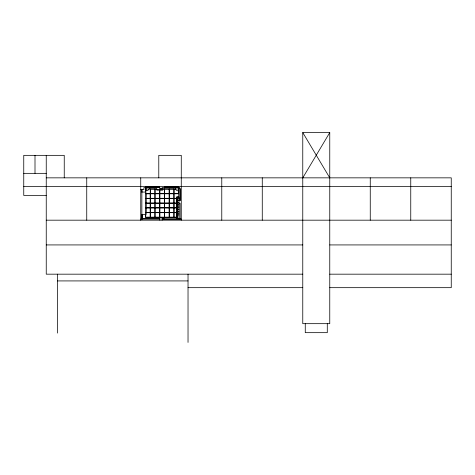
<?xml version="1.0" encoding="UTF-8"?>
<svg xmlns="http://www.w3.org/2000/svg" width="475" height="475" viewBox="0 0 475 475"><rect width="100%" height="100%" fill="white"/><g stroke="black" fill="none" stroke-linecap="round" stroke-linejoin="round"><path stroke-width="0.71" d="M178.683 193.592L178.76 188.955L162.711 188.955L162.711 189.857L156.863 189.857L156.863 188.955L145.528 188.955L145.528 192.06M176.961 204.583L176.736 204.256L178.986 204.197M302.765 177.846L329.763 132.578L302.765 132.578L302.765 323.671L329.763 323.671L329.763 132.578M176.938 206.192L178.986 205.996M178.986 213.109L176.736 213.263M178.986 214.908L176.961 215.009M23.75 173.345L46.247 173.345M46.247 177.846L451.25 177.846L451.25 287.672L329.763 287.672M23.75 186.438L181.278 186.438M451.25 186.432L181.278 186.39M145.801 186.687L149.512 186.687M174.937 186.687L178.648 186.687M150.634 186.788L159.184 186.835M164.576 186.788L173.12 186.835M150.771 186.954L154.998 186.954L150.771 186.865M164.706 186.954L168.94 186.954L164.706 186.865M150.634 186.99L159.184 186.99M164.576 186.99L173.12 186.99M150.634 187.138L159.184 187.138M164.576 187.138L173.12 187.138M150.634 187.186L159.351 187.186M164.576 187.186L173.292 187.186M145.801 187.292L149.512 187.292A3.598 3.598 0 0 1 149.239 188.67L149.031 189.092A3.598 3.598 0 0 1 145.914 190.891L145.801 186.438M178.648 187.292L174.937 187.292L175.417 189.092A3.598 3.598 0 0 0 178.535 190.891L178.6 186.39M159.861 188.913L162.112 188.913M140.737 189.584L143.931 189.632L143.889 187.56L159.861 187.56L159.814 188.955L162.153 188.955L162.112 187.56L179.657 187.56L179.615 188.617L180.108 188.575L180.108 200.61L176.961 200.563M141.865 192.06L145.914 192.06L145.914 214.558L141.865 214.558M145.528 193.681L150.254 193.681L150.254 188.955M178.683 193.77L174.046 193.77L174.046 198.312L177.05 198.312M46.247 195.439L23.75 195.439L23.75 155.343L64.244 155.343L64.244 177.846M176.736 197.089L178.986 197.012L178.986 218.607L176.961 218.607L176.961 207.854M176.736 197.066L176.961 207.765M177.139 197.101L178.772 197.101M145.528 198.408L145.914 198.408M176.961 198.497L174.046 198.497L174.046 203.039L176.961 203.039M176.961 198.764L178.986 198.811M177.05 198.859L176.736 198.865M176.736 200.705L177.05 200.658M176.736 202.487L178.986 202.409M145.528 203.128L145.914 203.128M176.961 203.223L174.046 203.217L174.046 207.765L178.986 207.812M178.986 203.312L180.108 203.312L180.108 219.058M145.528 207.854L145.914 207.854M177.05 207.854L174.046 207.943L174.046 212.491L176.961 212.491M176.961 209.564L178.986 209.612M176.736 209.695L177.05 209.653M176.961 211.363L178.986 211.411M176.736 211.488L177.05 211.452M145.528 212.58L145.914 212.58M176.961 212.669L174.046 212.669L174.046 217.212L176.866 217.212L177.05 214.961M176.961 217.301L145.528 217.301L145.528 214.558M141.865 218.696L159.861 218.696M162.112 218.696L164.118 218.696M162.153 219.017L180.108 219.017M140.737 219.058L159.861 219.058M162.112 219.058L181.278 219.058M46.247 220.18L451.25 220.18M46.247 244.928L302.765 244.928M329.763 244.928L451.25 244.928M302.765 274.176L46.247 274.176L46.247 155.343M329.763 274.176L451.25 274.176M57.499 280.921L188.029 280.921M188.029 287.672L302.765 287.672M302.765 132.578L329.763 177.846M410.756 177.846L410.756 220.18M370.257 177.846L370.257 220.18M327.287 323.671L327.287 332.666L305.265 332.666L305.265 323.671M262.271 177.846L262.271 220.18M221.772 177.846L221.772 220.18M188.029 274.176L188.029 342.422M181.266 220.18L181.278 155.343L158.781 155.343L158.781 177.846M180.061 188.617L180.061 200.61M178.76 186.438L178.76 187.56M178.713 189.026L178.713 192.88M178.683 197.101L178.772 193.592L174.046 193.592L174.046 188.955M178.535 186.687L178.535 190.891M177.181 197.012L177.181 218.607M177.05 197.012L177.05 215.009M175.115 186.687L175.049 187.292M174.937 186.39L174.937 187.56M173.12 186.438L173.12 187.56M172.989 186.835L172.989 187.138M169.07 186.835L169.07 187.138M168.625 186.835L168.625 187.138M164.706 186.835L164.706 187.138M164.576 186.438L164.576 187.56M162.112 220.18L162.153 217.663L159.814 217.663L159.861 220.18M159.873 198.497L159.873 203.039M159.695 198.497L159.695 203.039M159.184 186.438L159.184 187.56M159.048 186.835L159.048 187.138M154.684 186.835L154.684 187.138M150.771 186.835L150.771 187.138M150.634 186.438L150.634 187.56M149.512 186.39L149.512 187.607M149.399 186.687L149.399 187.292M145.914 187.292L145.914 190.891M145.688 186.438L145.688 187.56M142.536 214.558L142.536 219.017M141.906 189.632L141.906 192.06M141.906 214.558L141.906 219.017M141.865 189.584L141.865 219.058M140.737 177.846L140.737 220.186M86.741 177.846L86.741 220.18M57.499 274.176L57.499 333.082M35.002 155.343L35.002 173.345M154.892 189.044L150.343 189.044L150.343 193.592L154.892 193.592L154.892 189.044M156.768 189.044L155.07 189.044L155.07 193.592L159.695 193.592L159.695 189.947L156.768 189.947L156.768 189.044M164.421 189.044L162.8 189.044L162.8 189.947L159.873 189.947L159.873 193.592L164.421 193.592L164.421 189.044M169.142 189.044L164.599 189.044L164.599 193.592L169.142 193.592L169.142 189.044M173.868 189.044L169.326 189.044L169.326 193.592L173.868 193.592L173.868 189.044M150.165 193.77L146.003 193.77L146.003 198.312L150.165 198.312L150.165 193.77M154.892 193.77L150.343 193.77L150.343 198.312L154.892 198.312L154.892 193.77M159.695 193.77L155.07 193.77L155.07 198.312L159.695 198.312L159.695 193.77M164.421 193.77L159.873 193.77L159.873 198.312L164.421 198.312L164.421 193.77M169.142 193.77L164.599 193.77L164.599 198.312L169.142 198.312L169.142 193.77M173.868 193.77L169.326 193.77L169.326 198.312L173.868 198.312L173.868 193.77M150.165 198.497L146.003 198.497L146.003 203.039L150.165 203.039L150.165 198.497M154.892 198.497L150.343 198.497L150.343 203.039L154.892 203.039L154.892 198.497M164.421 198.497L155.07 198.497L155.07 203.039L164.421 203.039L164.421 198.497M169.142 198.497L164.599 198.497L164.599 203.039L169.142 203.039L169.142 198.497M173.868 198.497L169.326 198.497L169.326 203.039L173.868 203.039L173.868 198.497M150.165 203.217L146.003 203.217L146.003 207.765L150.165 207.765L150.165 203.217M154.892 203.217L150.343 203.217L150.343 207.765L154.892 207.765L154.892 203.217M159.695 203.217L155.07 203.217L155.07 207.765L159.695 207.765L159.695 203.217M164.421 203.217L159.873 203.217L159.873 207.765L164.421 207.765L164.421 203.217M169.142 203.217L164.599 203.217L164.599 207.765L169.142 207.765L169.142 203.217M173.868 203.217L169.326 203.217L169.326 207.765L173.868 207.765L173.868 203.217M150.165 207.943L146.003 207.943L146.003 212.491L150.165 212.491L150.165 207.943M154.892 207.943L150.343 207.943L150.343 212.491L154.892 212.491L154.892 207.943M159.695 207.943L155.07 207.943L155.07 212.491L159.695 212.491L159.695 207.943M164.421 207.943L159.873 207.943L159.873 212.491L164.421 212.491L164.421 207.943M169.142 207.943L164.599 207.943L164.599 212.491L169.142 212.491L169.142 207.943M173.868 207.943L169.326 207.943L169.326 212.491L173.868 212.491L173.868 207.943M150.165 212.669L146.003 212.669L145.617 217.212L150.165 217.212L150.165 212.669M154.892 212.669L150.343 212.669L150.343 217.212L154.892 217.212L154.892 212.669M159.695 212.669L155.07 212.669L155.07 217.212L159.695 217.212L159.695 212.669M164.421 212.669L159.873 212.669L159.873 217.212L164.421 217.212L164.421 212.669M169.142 212.669L164.599 212.669L164.599 217.212L169.142 217.212L169.142 212.669M173.868 212.669L169.326 212.669L169.326 217.212L173.868 217.212L173.868 212.669"/></g></svg>
